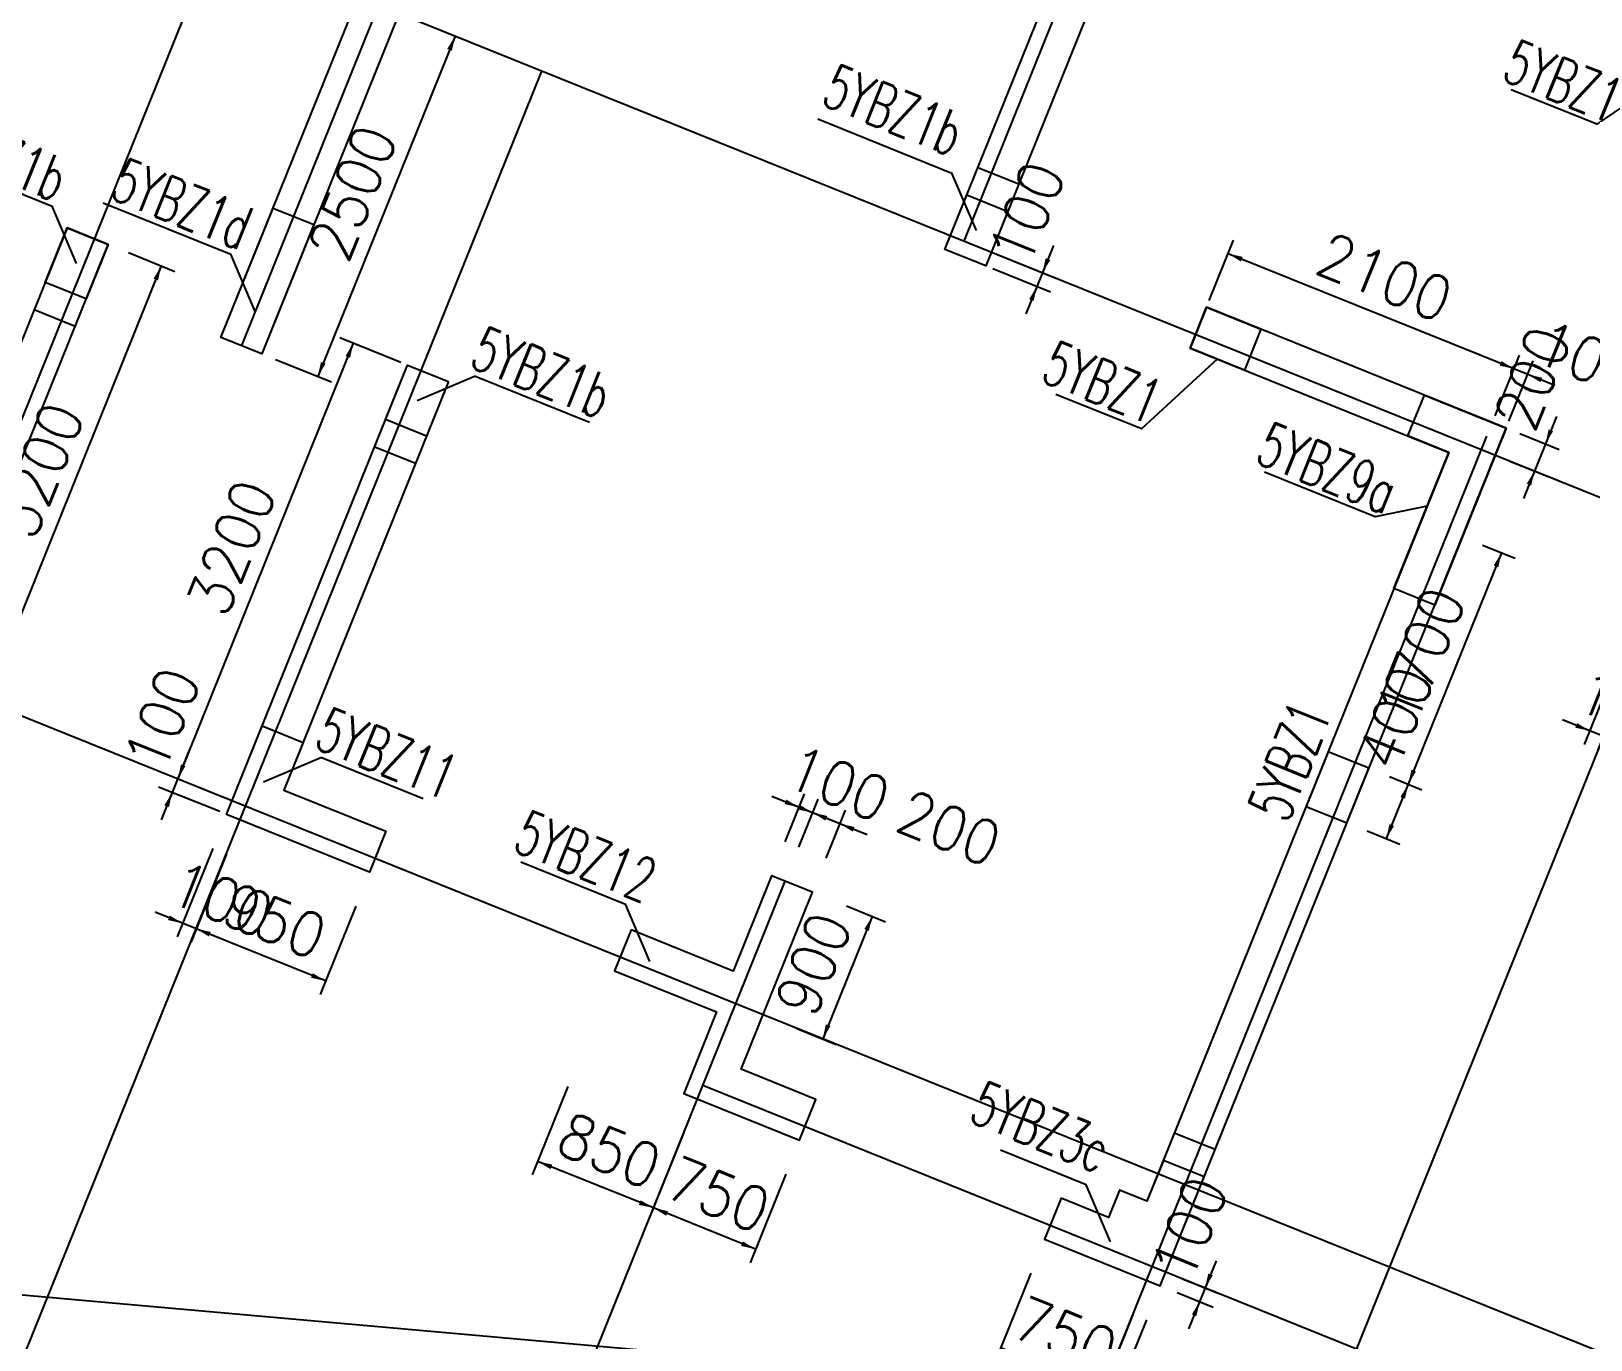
# Model space of a CAD drawing. Extents: x 387171 to 699106, y 11966 to 245688.
# Drawn here: x 543490 to 554113, y 69364 to 78279 of the extents above; entities that cross this region are included whole.
import ezdxf

# ---------------------------------------------------------------- set-up
doc = ezdxf.new("R2010")
doc.units = 0
doc.header["$LTSCALE"] = 100
doc.header["$MEASUREMENT"] = 0
doc.linetypes.add('DASHED', pattern=[19.05, 12.7, -6.35])
for name, color, linetype in [('b边缘构件', 235, 'Continuous'), ('COLU_DASH', 9, 'DASHED'), ('DOTE', 253, 'Continuous'), ('wall-主楼', 2, 'Continuous'), ('Y阴影', 254, 'Continuous'), ('小尺寸', 4, 'Continuous'), ('边缘构件标注', 1, 'Continuous')]:
    doc.layers.add(name, color=color, linetype=linetype)
doc.styles.get("Standard").update_dxf_attribs({"font": 'standard'})
doc.dimstyles.get("Standard").update_dxf_attribs({"dimtxt": 300, "dimasz": 100, "dimexe": 100, "dimexo": 250, "dimgap": 100, "dimtad": 0, "dimtoh": 1, "dimdec": 0, "dimdsep": 46, "dimcen": 0.09, "dimclrt": 7, "dimadec": 0, "dimazin": 0, "dimtfac": 1, "dimtdec": 4, "dimtofl": 0, "dimtmove": 0, "dimatfit": 3, "dimfxl": 1, "dimtolj": 1, "dimtzin": 0, "dimarcsym": 0})

# ---------------------------------------------------------------- blocks, each defined once
blk = doc.blocks.new('*D1634')
at = {"layer": '小尺寸', "color": 0, "linetype": 'ByBlock', "lineweight": -2}
for p, q in [((547934, 70772), (547691, 70169)), ((548630, 70491), (548387, 69888)), ((548424, 69981), (547728, 70262))]:
    blk.add_line(p, q, dxfattribs=at)
for points in [[(547728, 70262), (547827, 70240), (547815, 70209)], [(548424, 69981), (548325, 70003), (548337, 70034)]]:
    blk.add_solid(points, dxfattribs=at)
at = {"layer": '小尺寸', "color": 7, "linetype": 'Continuous', "lineweight": -2, "insert": (548170, 70353), "char_height": 300, "width": 566.67, "attachment_point": 5, "rotation": 338.0454}
blk.add_mtext('750', dxfattribs=at)
blk = doc.blocks.new('*D1824')
at = {"layer": '小尺寸', "color": 0, "linetype": 'ByBlock', "lineweight": -2}
for p, q in [((547146, 71089), (546903, 70487)), ((547934, 70772), (547691, 70169)), ((547728, 70262), (546940, 70579))]:
    blk.add_line(p, q, dxfattribs=at)
for points in [[(546940, 70579), (547039, 70557), (547027, 70526)], [(547728, 70262), (547629, 70283), (547642, 70314)]]:
    blk.add_solid(points, dxfattribs=at)
at = {"layer": '小尺寸', "color": 7, "linetype": 'Continuous', "lineweight": -2, "insert": (547428, 70652), "char_height": 300, "width": 566.67, "attachment_point": 5, "rotation": 338.0454}
blk.add_mtext('850', dxfattribs=at)
blk = doc.blocks.new('*D3947')
at = {"layer": '小尺寸', "color": 0, "linetype": 'ByBlock', "lineweight": -2}
for p, q in [((550994, 69537), (550751, 68935)), ((551087, 69500), (550844, 68897)), ((551067, 68915), (550603, 69102))]:
    blk.add_line(p, q, dxfattribs=at)
for points in [[(550789, 69027), (550690, 69049), (550702, 69080)], [(550882, 68990), (550981, 68968), (550968, 68937)]]:
    blk.add_solid(points, dxfattribs=at)
at = {"layer": '小尺寸', "color": 7, "linetype": 'Continuous', "lineweight": -2, "insert": (551523, 69001), "char_height": 300, "width": 476.67, "attachment_point": 5, "rotation": 338.0454}
blk.add_mtext('100', dxfattribs=at)
blk = doc.blocks.new('*D1492')
at = {"layer": '小尺寸', "color": 0, "linetype": 'ByBlock', "lineweight": -2}
for p, q in [((544819, 72674), (544576, 72071)), ((545700, 72318), (545457, 71716)), ((545495, 71808), (544614, 72164))]:
    blk.add_line(p, q, dxfattribs=at)
for points in [[(544614, 72164), (544713, 72142), (544700, 72111)], [(545495, 71808), (545396, 71830), (545408, 71861)]]:
    blk.add_solid(points, dxfattribs=at)
at = {"layer": '小尺寸', "color": 7, "linetype": 'Continuous', "lineweight": -2, "insert": (545148, 72218), "char_height": 300, "width": 556.67, "attachment_point": 5, "rotation": 338.046}
blk.add_mtext('950', dxfattribs=at)
blk = doc.blocks.new('*D1115')
at = {"layer": '小尺寸', "color": 0, "linetype": 'ByBlock', "lineweight": -2}
for p, q in [((544726, 72711), (544483, 72108)), ((544819, 72674), (544576, 72071)), ((544799, 72089), (544335, 72276))]:
    blk.add_line(p, q, dxfattribs=at)
for points in [[(544521, 72201), (544422, 72223), (544434, 72254)], [(544614, 72164), (544713, 72142), (544700, 72111)]]:
    blk.add_solid(points, dxfattribs=at)
at = {"layer": '小尺寸', "color": 7, "linetype": 'Continuous', "lineweight": -2, "insert": (544787, 72363), "char_height": 300, "width": 476.67, "attachment_point": 5, "rotation": 338.046}
blk.add_mtext('100', dxfattribs=at)
blk = doc.blocks.new('*D962')
at = {"layer": '小尺寸', "color": 0, "linetype": 'ByBlock', "lineweight": -2}
for p, q in [((554312, 74022), (554069, 73420)), ((554405, 73985), (554162, 73382)), ((554384, 73400), (553921, 73587))]:
    blk.add_line(p, q, dxfattribs=at)
for points in [[(554106, 73512), (554007, 73534), (554020, 73565)], [(554199, 73475), (554298, 73453), (554286, 73422)]]:
    blk.add_solid(points, dxfattribs=at)
at = {"layer": '小尺寸', "color": 7, "linetype": 'Continuous', "lineweight": -2, "insert": (554373, 73674), "char_height": 300, "width": 476.67, "attachment_point": 5, "rotation": 338.0454}
blk.add_mtext('100', dxfattribs=at)
blk = doc.blocks.new('*D2655')
at = {"layer": '小尺寸', "color": 0, "linetype": 'ByBlock', "lineweight": -2}
for p, q in [((553462, 75659), (553628, 76071)), ((553869, 75866), (553405, 76053)), ((553555, 75621), (553721, 76033))]:
    blk.add_line(p, q, dxfattribs=at)
for points in [[(553591, 75978), (553492, 76000), (553504, 76031)], [(553683, 75940), (553782, 75918), (553770, 75888)]]:
    blk.add_solid(points, dxfattribs=at)
at = {"layer": '小尺寸', "color": 7, "linetype": 'Continuous', "lineweight": -2, "insert": (554091, 76046), "char_height": 300, "width": 476.67, "attachment_point": 5, "rotation": 338.0454}
blk.add_mtext('100', dxfattribs=at)
blk = doc.blocks.new('*D3549')
at = {"layer": '小尺寸', "color": 0, "linetype": 'ByBlock', "lineweight": -2}
for p, q in [((551514, 76444), (551680, 76856)), ((553591, 75978), (551643, 76763)), ((553462, 75659), (553628, 76071))]:
    blk.add_line(p, q, dxfattribs=at)
for points in [[(551643, 76763), (551742, 76741), (551729, 76710)], [(553591, 75978), (553492, 76000), (553504, 76031)]]:
    blk.add_solid(points, dxfattribs=at)
at = {"layer": '小尺寸', "color": 7, "linetype": 'Continuous', "lineweight": -2, "insert": (552710, 76602), "char_height": 300, "width": 775, "attachment_point": 5, "rotation": 338.0454}
blk.add_mtext('2100', dxfattribs=at)
blk = doc.blocks.new('*D3176')
at = {"layer": '小尺寸', "color": 0, "linetype": 'ByBlock', "lineweight": -2}
for p, q in [((550299, 69818), (550056, 69215)), ((550994, 69537), (550751, 68935)), ((550789, 69027), (550093, 69308))]:
    blk.add_line(p, q, dxfattribs=at)
for points in [[(550093, 69308), (550192, 69286), (550180, 69255)], [(550789, 69027), (550690, 69049), (550702, 69080)]]:
    blk.add_solid(points, dxfattribs=at)
at = {"layer": '小尺寸', "color": 7, "linetype": 'Continuous', "lineweight": -2, "insert": (550535, 69399), "char_height": 300, "width": 566.67, "attachment_point": 5, "rotation": 338.0454}
blk.add_mtext('750', dxfattribs=at)
blk = doc.blocks.new('*D4042')
at = {"layer": '小尺寸', "color": 0, "linetype": 'ByBlock', "lineweight": -2}
for p, q in [((553879, 75653), (553655, 75096)), ((553629, 75538), (553897, 75430)), ((553554, 75352), (553822, 75244))]:
    blk.add_line(p, q, dxfattribs=at)
for points in [[(553804, 75467), (553826, 75566), (553857, 75554)], [(553729, 75282), (553707, 75183), (553677, 75195)]]:
    blk.add_solid(points, dxfattribs=at)
at = {"layer": '小尺寸', "color": 7, "linetype": 'Continuous', "lineweight": -2, "insert": (553716, 75916), "char_height": 300, "width": 566.67, "attachment_point": 5, "rotation": 68.0454}
blk.add_mtext('200', dxfattribs=at)
blk = doc.blocks.new('*D3661')
at = {"layer": '小尺寸', "color": 0, "linetype": 'ByBlock', "lineweight": -2}
for p, q in [((551561, 69902), (551374, 69438)), ((551332, 69779), (551579, 69679)), ((551295, 69686), (551541, 69587))]:
    blk.add_line(p, q, dxfattribs=at)
for points in [[(551486, 69717), (551508, 69816), (551539, 69803)], [(551449, 69624), (551427, 69525), (551396, 69537)]]:
    blk.add_solid(points, dxfattribs=at)
at = {"layer": '小尺寸', "color": 7, "linetype": 'Continuous', "lineweight": -2, "insert": (551381, 70124), "char_height": 300, "width": 476.67, "attachment_point": 5, "rotation": 68.0454}
blk.add_mtext('100', dxfattribs=at)
blk = doc.blocks.new('*D425')
at = {"layer": '小尺寸', "color": 0, "linetype": 'ByBlock', "lineweight": -2}
for p, q in [((550453, 76818), (550266, 76354)), ((550076, 76754), (550470, 76595)), ((550039, 76661), (550433, 76502))]:
    blk.add_line(p, q, dxfattribs=at)
for points in [[(550378, 76633), (550400, 76732), (550431, 76719)], [(550340, 76540), (550318, 76441), (550288, 76453)]]:
    blk.add_solid(points, dxfattribs=at)
at = {"layer": '小尺寸', "color": 7, "linetype": 'Continuous', "lineweight": -2, "insert": (550272, 77040), "char_height": 300, "width": 476.67, "attachment_point": 5, "rotation": 68.0454}
blk.add_mtext('100', dxfattribs=at)
blk = doc.blocks.new('*D3023')
at = {"layer": '小尺寸', "color": 0, "linetype": 'ByBlock', "lineweight": -2}
for p, q in [((546007, 76022), (545591, 76190)), ((545684, 76153), (544488, 73185)), ((544811, 73054), (544395, 73222))]:
    blk.add_line(p, q, dxfattribs=at)
for points in [[(545684, 76153), (545662, 76054), (545631, 76066)], [(544488, 73185), (544510, 73284), (544540, 73271)]]:
    blk.add_solid(points, dxfattribs=at)
at = {"layer": '小尺寸', "color": 7, "linetype": 'Continuous', "lineweight": -2, "insert": (544854, 74762), "char_height": 300, "width": 780, "attachment_point": 5, "rotation": 68.0454}
blk.add_mtext('3200', dxfattribs=at)
blk = doc.blocks.new('*D2615')
at = {"layer": '小尺寸', "color": 0, "linetype": 'ByBlock', "lineweight": -2}
for p, q in [((544562, 73370), (544375, 72906)), ((544811, 73054), (544395, 73222)), ((544774, 72962), (544357, 73129))]:
    blk.add_line(p, q, dxfattribs=at)
for points in [[(544488, 73185), (544510, 73284), (544540, 73271)], [(544450, 73092), (544428, 72993), (544397, 73005)]]:
    blk.add_solid(points, dxfattribs=at)
at = {"layer": '小尺寸', "color": 7, "linetype": 'Continuous', "lineweight": -2, "insert": (544382, 73592), "char_height": 300, "width": 476.67, "attachment_point": 5, "rotation": 68.0454}
blk.add_mtext('100', dxfattribs=at)
blk = doc.blocks.new('*D3502')
at = {"layer": '小尺寸', "color": 0, "linetype": 'ByBlock', "lineweight": -2}
for p, q in [((544152, 76770), (544469, 76642)), ((544376, 76680), (543180, 73712)), ((542956, 73802), (543273, 73674))]:
    blk.add_line(p, q, dxfattribs=at)
for points in [[(544376, 76680), (544354, 76581), (544323, 76593)], [(543180, 73712), (543202, 73811), (543233, 73798)]]:
    blk.add_solid(points, dxfattribs=at)
at = {"layer": '小尺寸', "color": 7, "linetype": 'Continuous', "lineweight": -2, "insert": (543546, 75289), "char_height": 300, "width": 780, "attachment_point": 5, "rotation": 68.0454}
blk.add_mtext('3200', dxfattribs=at)
blk = doc.blocks.new('*D4009')
at = {"layer": '小尺寸', "color": 0, "linetype": 'ByBlock', "lineweight": -2}
for p, q in [((549218, 72248), (548881, 71414)), ((549043, 72319), (549310, 72211)), ((548706, 71484), (548974, 71376))]:
    blk.add_line(p, q, dxfattribs=at)
for points in [[(549218, 72248), (549196, 72149), (549165, 72162)], [(548881, 71414), (548903, 71513), (548934, 71500)]]:
    blk.add_solid(points, dxfattribs=at)
at = {"layer": '小尺寸', "color": 7, "linetype": 'Continuous', "lineweight": -2, "insert": (548818, 71924), "char_height": 300, "width": 556.67, "attachment_point": 5, "rotation": 68.0454}
blk.add_mtext('900', dxfattribs=at)
blk = doc.blocks.new('*D4177')
at = {"layer": '小尺寸', "color": 0, "linetype": 'ByBlock', "lineweight": -2}
for p, q in [((549185, 72804), (548628, 73029)), ((548719, 72719), (548851, 73046)), ((548904, 72644), (549036, 72972))]:
    blk.add_line(p, q, dxfattribs=at)
for points in [[(548814, 72954), (548715, 72976), (548727, 73007)], [(548999, 72879), (549098, 72857), (549086, 72826)]]:
    blk.add_solid(points, dxfattribs=at)
at = {"layer": '小尺寸', "color": 7, "linetype": 'Continuous', "lineweight": -2, "insert": (549743, 72849), "char_height": 300, "width": 566.67, "attachment_point": 5, "rotation": 338.0454}
blk.add_mtext('200', dxfattribs=at)
blk = doc.blocks.new('*D3945')
at = {"layer": '小尺寸', "color": 0, "linetype": 'ByBlock', "lineweight": -2}
for p, q in [((548999, 72879), (548535, 73066)), ((548626, 72756), (548758, 73084)), ((548719, 72719), (548851, 73046))]:
    blk.add_line(p, q, dxfattribs=at)
for points in [[(548721, 72991), (548622, 73013), (548634, 73044)], [(548814, 72954), (548913, 72932), (548900, 72901)]]:
    blk.add_solid(points, dxfattribs=at)
at = {"layer": '小尺寸', "color": 7, "linetype": 'Continuous', "lineweight": -2, "insert": (548987, 73153), "char_height": 300, "width": 476.67, "attachment_point": 5, "rotation": 338.0454}
blk.add_mtext('100', dxfattribs=at)
blk = doc.blocks.new('*D2514')
at = {"layer": '小尺寸', "color": 0, "linetype": 'ByBlock', "lineweight": -2}
for p, q in [((553505, 74725), (552870, 73149)), ((553376, 74777), (553598, 74688)), ((552741, 73201), (552962, 73111))]:
    blk.add_line(p, q, dxfattribs=at)
for points in [[(553505, 74725), (553483, 74626), (553452, 74639)], [(552870, 73149), (552892, 73248), (552922, 73235)]]:
    blk.add_solid(points, dxfattribs=at)
at = {"layer": '小尺寸', "color": 7, "linetype": 'Continuous', "lineweight": -2, "insert": (552955, 74030), "char_height": 300, "width": 690, "attachment_point": 5, "rotation": 68.0454}
blk.add_mtext('1700', dxfattribs=at)
blk = doc.blocks.new('*D3413')
at = {"layer": '小尺寸', "color": 0, "linetype": 'ByBlock', "lineweight": -2}
for p, q in [((552741, 73201), (552962, 73111)), ((552870, 73149), (552720, 72778)), ((552591, 72830), (552813, 72740))]:
    blk.add_line(p, q, dxfattribs=at)
for points in [[(552870, 73149), (552848, 73050), (552817, 73062)], [(552720, 72778), (552742, 72877), (552773, 72864)]]:
    blk.add_solid(points, dxfattribs=at)
at = {"layer": '小尺寸', "color": 7, "linetype": 'Continuous', "lineweight": -2, "insert": (552783, 73602), "char_height": 300, "width": 576.67, "attachment_point": 5, "rotation": 68.0454}
blk.add_mtext('400', dxfattribs=at)
blk = doc.blocks.new('*D3341')
at = {"layer": '小尺寸', "color": 0, "linetype": 'ByBlock', "lineweight": -2}
for p, q in [((546088, 78362), (546470, 78208)), ((546377, 78245), (545442, 75927)), ((545153, 76043), (545535, 75889))]:
    blk.add_line(p, q, dxfattribs=at)
for points in [[(546377, 78245), (546355, 78146), (546324, 78159)], [(545442, 75927), (545464, 76026), (545495, 76013)]]:
    blk.add_solid(points, dxfattribs=at)
at = {"layer": '小尺寸', "color": 7, "linetype": 'Continuous', "lineweight": -2, "insert": (545678, 77179), "char_height": 300, "width": 780, "attachment_point": 5, "rotation": 68.0454}
blk.add_mtext('2500', dxfattribs=at)

msp = doc.modelspace()

# ---------------------------------------------------------------- hatches: boundary and pattern name
at = {"layer": 'Y阴影'}
h = msp.add_hatch(dxfattribs=at)
h.set_pattern_fill('ANSI31', color=256, scale=25, angle=-21.95462, style=0)
h.set_pattern_definition([])
h.paths.add_polyline_path([(550141.8, 77051.1), (549992.3, 76680.2), (549714, 76792.3), (549863.6, 77163.3)], flags=0)
h = msp.add_hatch(dxfattribs=at)
h.set_pattern_fill('ANSI31', color=256, scale=25, angle=-21.95462, style=0)
h.set_pattern_definition([])
h.paths.add_polyline_path([(545415.6, 76961.6), (545060.4, 76080.5), (544782.2, 76192.7), (545137.4, 77073.8)], flags=0)
h = msp.add_hatch(dxfattribs=at)
h.set_pattern_fill('ANSI31', color=256, scale=25, angle=-21.95462, style=0)
h.set_pattern_definition([])
h.paths.add_polyline_path([(544013.2, 76826.1), (543863.7, 76455.1), (543585.4, 76567.3), (543735, 76938.3)], flags=0)
h = msp.add_hatch(dxfattribs=at)
h.set_pattern_fill('ANSI31', color=256, scale=25, angle=-21.95462, style=0)
h.set_pattern_definition([])
h.paths.add_polyline_path([(551866.6, 76248), (551754.5, 75969.8), (551383.5, 76119.3), (551495.6, 76397.6)], flags=0)
h = msp.add_hatch(dxfattribs=at)
h.set_pattern_fill('ANSI31', color=256, scale=25, angle=-21.95462, style=0)
h.set_pattern_definition([])
h.paths.add_polyline_path([(546331.9, 75891.4), (546182.4, 75520.5), (545904.1, 75632.6), (546053.7, 76003.6)], flags=0)
h = msp.add_hatch(dxfattribs=at)
h.set_pattern_fill('ANSI31', color=256, scale=25, angle=-21.95462, style=0)
h.set_pattern_definition([])
h.paths.add_polyline_path([(553536.1, 75575.1), (553050.1, 74369.3), (552771.8, 74481.5), (553145.7, 75409), (552867.4, 75521.1), (552979.6, 75799.4)], flags=0)
h = msp.add_hatch(dxfattribs=at)
h.set_pattern_fill('ANSI31', color=256, scale=25, angle=-21.95462, style=0)
h.set_pattern_definition([])
h.paths.add_polyline_path([(545793.8, 72550.4), (544819.9, 72942.9), (545062.9, 73545.8), (545341.2, 73433.6), (545210.3, 73109), (545905.9, 72828.6)], flags=0)
h = msp.add_hatch(dxfattribs=at)
h.set_pattern_fill('ANSI31', color=256, scale=25, angle=-21.95462, style=0)
h.set_pattern_definition([])
h.paths.add_polyline_path([(552601.6, 73256.8), (552323.3, 73368.9), (552173.8, 72997.9), (552452, 72885.8)], flags=0)
h = msp.add_hatch(dxfattribs=at)
h.set_pattern_fill('ANSI31', color=256, scale=25, angle=-21.95462, style=0)
h.set_pattern_definition([])
h.paths.add_polyline_path([(547575.4, 72155.6), (547463.2, 71877.4), (548158.8, 71597), (547934.7, 71040.9), (548723, 70723.1), (548835.2, 71001.4), (548325.1, 71207), (548811, 72412.3), (548532.7, 72524.5), (548271, 71875.2)], flags=0)
h = msp.add_hatch(dxfattribs=at)
h.set_pattern_fill('ANSI31', color=256, scale=25, angle=-21.95462, style=0)
h.set_pattern_definition([])
h.paths.add_polyline_path([(550392.3, 70049.7), (551180.7, 69731.9), (551479.8, 70473.9), (551201.6, 70586.1), (551089.4, 70307.8), (550903.9, 70382.6), (550829.1, 70197.1), (550504.5, 70328)], flags=0)

# ---------------------------------------------------------------- linework, layer by layer
at = {"layer": 'b边缘构件'}
for points in [[(550141.8, 77051.1), (549992.3, 76680.2), (549714, 76792.3), (549863.6, 77163.3), (550141.8, 77051.1)], [(545415.6, 76961.6), (545060.4, 76080.5), (544782.2, 76192.7), (545137.4, 77073.8), (545415.6, 76961.6)], [(544013.2, 76826.1), (543863.7, 76455.1), (543585.4, 76567.3), (543735, 76938.3), (544013.2, 76826.1)], [(551866.6, 76248), (551754.5, 75969.8), (551383.5, 76119.3), (551495.6, 76397.6), (551866.6, 76248)], [(546331.9, 75891.4), (546182.4, 75520.5), (545904.1, 75632.6), (546053.7, 76003.6), (546331.9, 75891.4)], [(553536.1, 75575.1), (553050.1, 74369.3), (552771.8, 74481.5), (553145.7, 75409), (552867.4, 75521.1), (552979.6, 75799.4), (553536.1, 75575.1)], [(545793.8, 72550.4), (544819.9, 72942.9), (545062.9, 73545.8), (545341.2, 73433.6), (545210.3, 73109), (545905.9, 72828.6), (545793.8, 72550.4)]]:
    msp.add_lwpolyline(points, dxfattribs=at)
for points in [[(552601.6, 73256.8), (552323.3, 73368.9), (552173.8, 72997.9), (552452, 72885.8)], [(547575.4, 72155.6), (547463.2, 71877.4), (548158.8, 71597), (547934.7, 71040.9), (548723, 70723.1), (548835.2, 71001.4), (548325.1, 71207), (548811, 72412.3), (548532.7, 72524.5), (548271, 71875.2)], [(550392.3, 70049.7), (551180.7, 69731.9), (551479.8, 70473.9), (551201.6, 70586.1), (551089.4, 70307.8), (550903.9, 70382.6), (550829.1, 70197.1), (550504.5, 70328)]]:
    msp.add_lwpolyline(points, close=True, dxfattribs=at)
at = {"layer": 'COLU_DASH'}
for p, q in [((550216.6, 77236.6), (549938.3, 77348.8)), ((543510.7, 76381.8), (543788.9, 76269.6)), ((545829.4, 75447.1), (546107.6, 75335)), ((551554.6, 70659.4), (551276.3, 70771.6))]:
    msp.add_line(p, q, dxfattribs=at)
at = {"layer": 'DOTE'}
for p, q in [((551265.9, 91876), (544921.3, 76136.6)), ((560169.8, 88286.9), (550186.9, 63522.1)), ((549844.2, 76847.7), (552648.2, 83803.8)), ((567832.5, 69596.5), (538343.4, 81483.7)), ((540170.1, 67559.9), (544743, 78904)), ((542396.1, 66662.6), (546969, 78006.7)), ((548795.7, 64082.9), (553406, 75519.7)), ((565813.6, 64588.1), (539385.2, 75241.5)), ((598855.8, 64751.1), (495312.2, 73934.5)), ((545735, 65316.6), (548625.5, 72487.1)), ((565589.2, 64031.6), (548064.7, 71095.9))]:
    msp.add_line(p, q, dxfattribs=at)
at = {"layer": 'wall-主楼'}
for points in [[(545160, 82078.3), (545047.9, 81800), (544305.9, 82099.1), (544081.6, 81542.6), (549275.4, 79448.9), (549499.8, 80005.4), (548757.8, 80304.5), (548869.9, 80582.8), (549890.2, 80171.5), (549441.5, 79058.5), (546705.5, 80161.5), (545060.4, 76080.5), (544782.2, 76192.7), (546427.2, 80273.6), (543691.2, 81376.5), (544139.8, 82489.5)], [(550910.4, 79760.2), (551559.6, 79498.5), (551447.5, 79220.3), (551076.5, 79369.8), (549992.3, 76680.2), (549714, 76792.3)], [(543735, 76938.3), (542613.4, 74155.8), (541917.8, 74436.3), (541805.6, 74158), (542779.5, 73765.4), (544013.2, 76826.1)], [(551495.6, 76397.6), (551383.5, 76119.3), (553145.7, 75409), (551089.4, 70307.8), (550903.9, 70382.6), (550829.1, 70197.1), (550504.5, 70328), (550392.3, 70049.7), (551180.7, 69731.9), (553536.1, 75575.1)], [(546331.9, 75891.4), (545210.3, 73109), (545905.9, 72828.6), (545793.8, 72550.4), (544819.9, 72942.9), (546053.7, 76003.6)], [(547463.2, 71877.4), (548158.8, 71597), (547934.5, 71040.5), (548722.9, 70722.7), (548835, 71000.9), (548324.9, 71206.6), (548811, 72412.3), (548532.7, 72524.5), (548271, 71875.2), (547575.4, 72155.6)]]:
    msp.add_lwpolyline(points, close=True, dxfattribs=at)
at = {"layer": '边缘构件标注', "color": 200}
for p, q in [((548847.1, 77680.9), (549761.8, 77312.1)), ((542848.7, 77403.4), (543633.3, 77087.1)), ((549927.9, 76921.7), (549761.8, 77312.1)), ((543799.3, 76696.7), (543633.3, 77087.1)), ((543979.8, 77109.1), (544848.7, 76758.9)), ((545014.8, 76368.5), (544848.7, 76758.9)), ((546118, 75762), (546508.4, 75928.1)), ((547293, 75611.8), (546508.4, 75928.1)), ((545071.2, 73165.1), (545461.6, 73331.2)), ((546159.8, 73049.7), (545461.6, 73331.2)), ((546824.9, 72619.9), (547538.7, 72332.1)), ((547704.8, 71941.7), (547538.7, 72332.1))]:
    msp.add_line(p, q, dxfattribs=at)
for points in [[(554600.9, 77949.1), (554154.7, 77644.6), (553570.4, 77880.1)], [(551569, 76044.6), (551053.8, 75568.9), (550469.5, 75804.4)], [(552998, 75042.6), (552645.2, 74969.9), (551890.5, 75274.1)], [(550842.6, 70030), (550676.5, 70420.4), (550092.2, 70655.9)]]:
    msp.add_lwpolyline(points, dxfattribs=at)

# ---------------------------------------------------------------- texts
at = {"layer": '边缘构件标注', "color": 200, "width": 0.7}
for s, rotation, p in [('5YBZ1', 338.04538, (553495.2, 77950.9)), ('5YBZ1b', 338.04538, (548860, 77783.5)), ('5YBZ1b', 338.04538, (542755.7, 77474.8)), ('5YBZ1d', 338.04538, (544013.7, 77144.7)), ('5YBZ1b', 338.04538, (546463.1, 75996.2)), ('5YBZ1', 338.04538, (550354.6, 75899.4)), ('5YBZ9a', 338.04538, (551815.3, 75344.3)), ('5YBZ11', 338.04538, (545404.9, 73401.7)), ('5YBZ1', 68.04538, (552049.2, 72875.7)), ('5YBZ12', 338.04538, (546757.8, 72700)), ('5YBZ3c', 338.04538, (549865.3, 70855.2))]:
    msp.add_text(s, height=300, rotation=rotation, dxfattribs=at).set_placement(p)

# ---------------------------------------------------------------- dimensions: what is measured, and where the dimension line sits
at = {"layer": '小尺寸'}
for base, p1, p2, angle, picture, middle in [((545442.3, 75926.6), (545856, 78455.3), (544921.3, 76136.6), 68.04538, '*D3341', (545677.8, 77179.4)), ((550340.3, 76539.8), (549844.2, 76847.7), (549806.8, 76754.9), 68.04538, '*D425', (550127.2, 76679.7)), ((551642.9, 76762.9), (553368.6, 75427), (551420.9, 76212.1), 158.04538, '*D3549', (552710.2, 76602.2)), ((543179.9, 73711.8), (543920.5, 76863.5), (542724.1, 73895.6), 68.04538, '*D3502', (543546.2, 75289.3)), ((553590.6, 75977.8), (553461.3, 75389.6), (553368.6, 75427), 158.04538, '*D2655', (553730.5, 76190.9)), ((544487.6, 73184.7), (546239.2, 75928.8), (545042.8, 72960.9), 68.04538, '*D3023', (544853.9, 74762.1)), ((553729.4, 75281.5), (553396.6, 75631.3), (553321.9, 75445.8), 68.04538, '*D4042', (553534.9, 75467.7)), ((552869.6, 73148.7), (553144.3, 74870.5), (552508.8, 73294.1), 68.04538, '*D2514', (552955.5, 74030.3)), ((554106.2, 73512.3), (554498.1, 74216.9), (554405.3, 74254.3), 158.04538, '*D962', (554012.4, 73819.7)), ((552720.1, 72777.7), (552508.8, 73294.1), (552359.3, 72923.1), 68.04538, '*D3413', (552563, 73056.7)), ((544450.2, 73092), (545042.8, 72960.9), (545005.4, 72868.1), 68.04538, '*D2615', (544237, 73231.8)), ((548720.8, 72991.1), (548625.5, 72487.1), (548532.7, 72524.5), 158.04538, '*D3945', (548627, 73298.5)), ((548813.6, 72953.7), (548811, 72412.3), (548625.5, 72487.1), 158.04538, '*D4177', (549294.8, 73029.3)), ((548881.2, 71413.6), (548811, 72412.3), (548474.5, 71577.6), 68.04538, '*D4009', (548817.6, 71924.4)), ((551448.7, 69623.9), (551100.5, 69872.1), (551063.1, 69779.3), 68.04538, '*D3661', (551235.6, 69763.7)), ((550093.2, 69307.7), (551088, 69769.3), (550392.3, 70049.7), 158.04538, '*D3176', (550534.5, 69399.4))]:
    dim = msp.add_linear_dim(base=base, p1=p1, p2=p2, angle=angle, dimstyle='Standard', dxfattribs=at)
    dim.commit()
    dim.dimension.update_dxf_attribs({"geometry": picture, "text_midpoint": middle})
for p1, p2, picture, middle in [((544912.7, 72905.5), (544819.9, 72942.9), '*D1115', (544427, 72508.3)), ((545793.8, 72550.4), (544912.7, 72905.5), '*D1492', (545147.6, 72217.8)), ((548027.4, 71003.5), (547239.1, 71321.3), '*D1824', (547427.6, 70652.3)), ((548723, 70723.1), (548027.4, 71003.5), '*D1634', (548169.6, 70353.2)), ((551180.7, 69731.9), (551088, 69769.3), '*D3947', (551162.4, 69146.3))]:
    dim = msp.add_aligned_dim(p1=p1, p2=p2, distance=800, dimstyle='Standard', dxfattribs=at)
    dim.commit()
    dim.dimension.update_dxf_attribs({"geometry": picture, "text_midpoint": middle})

doc.saveas('drawing.dxf')
